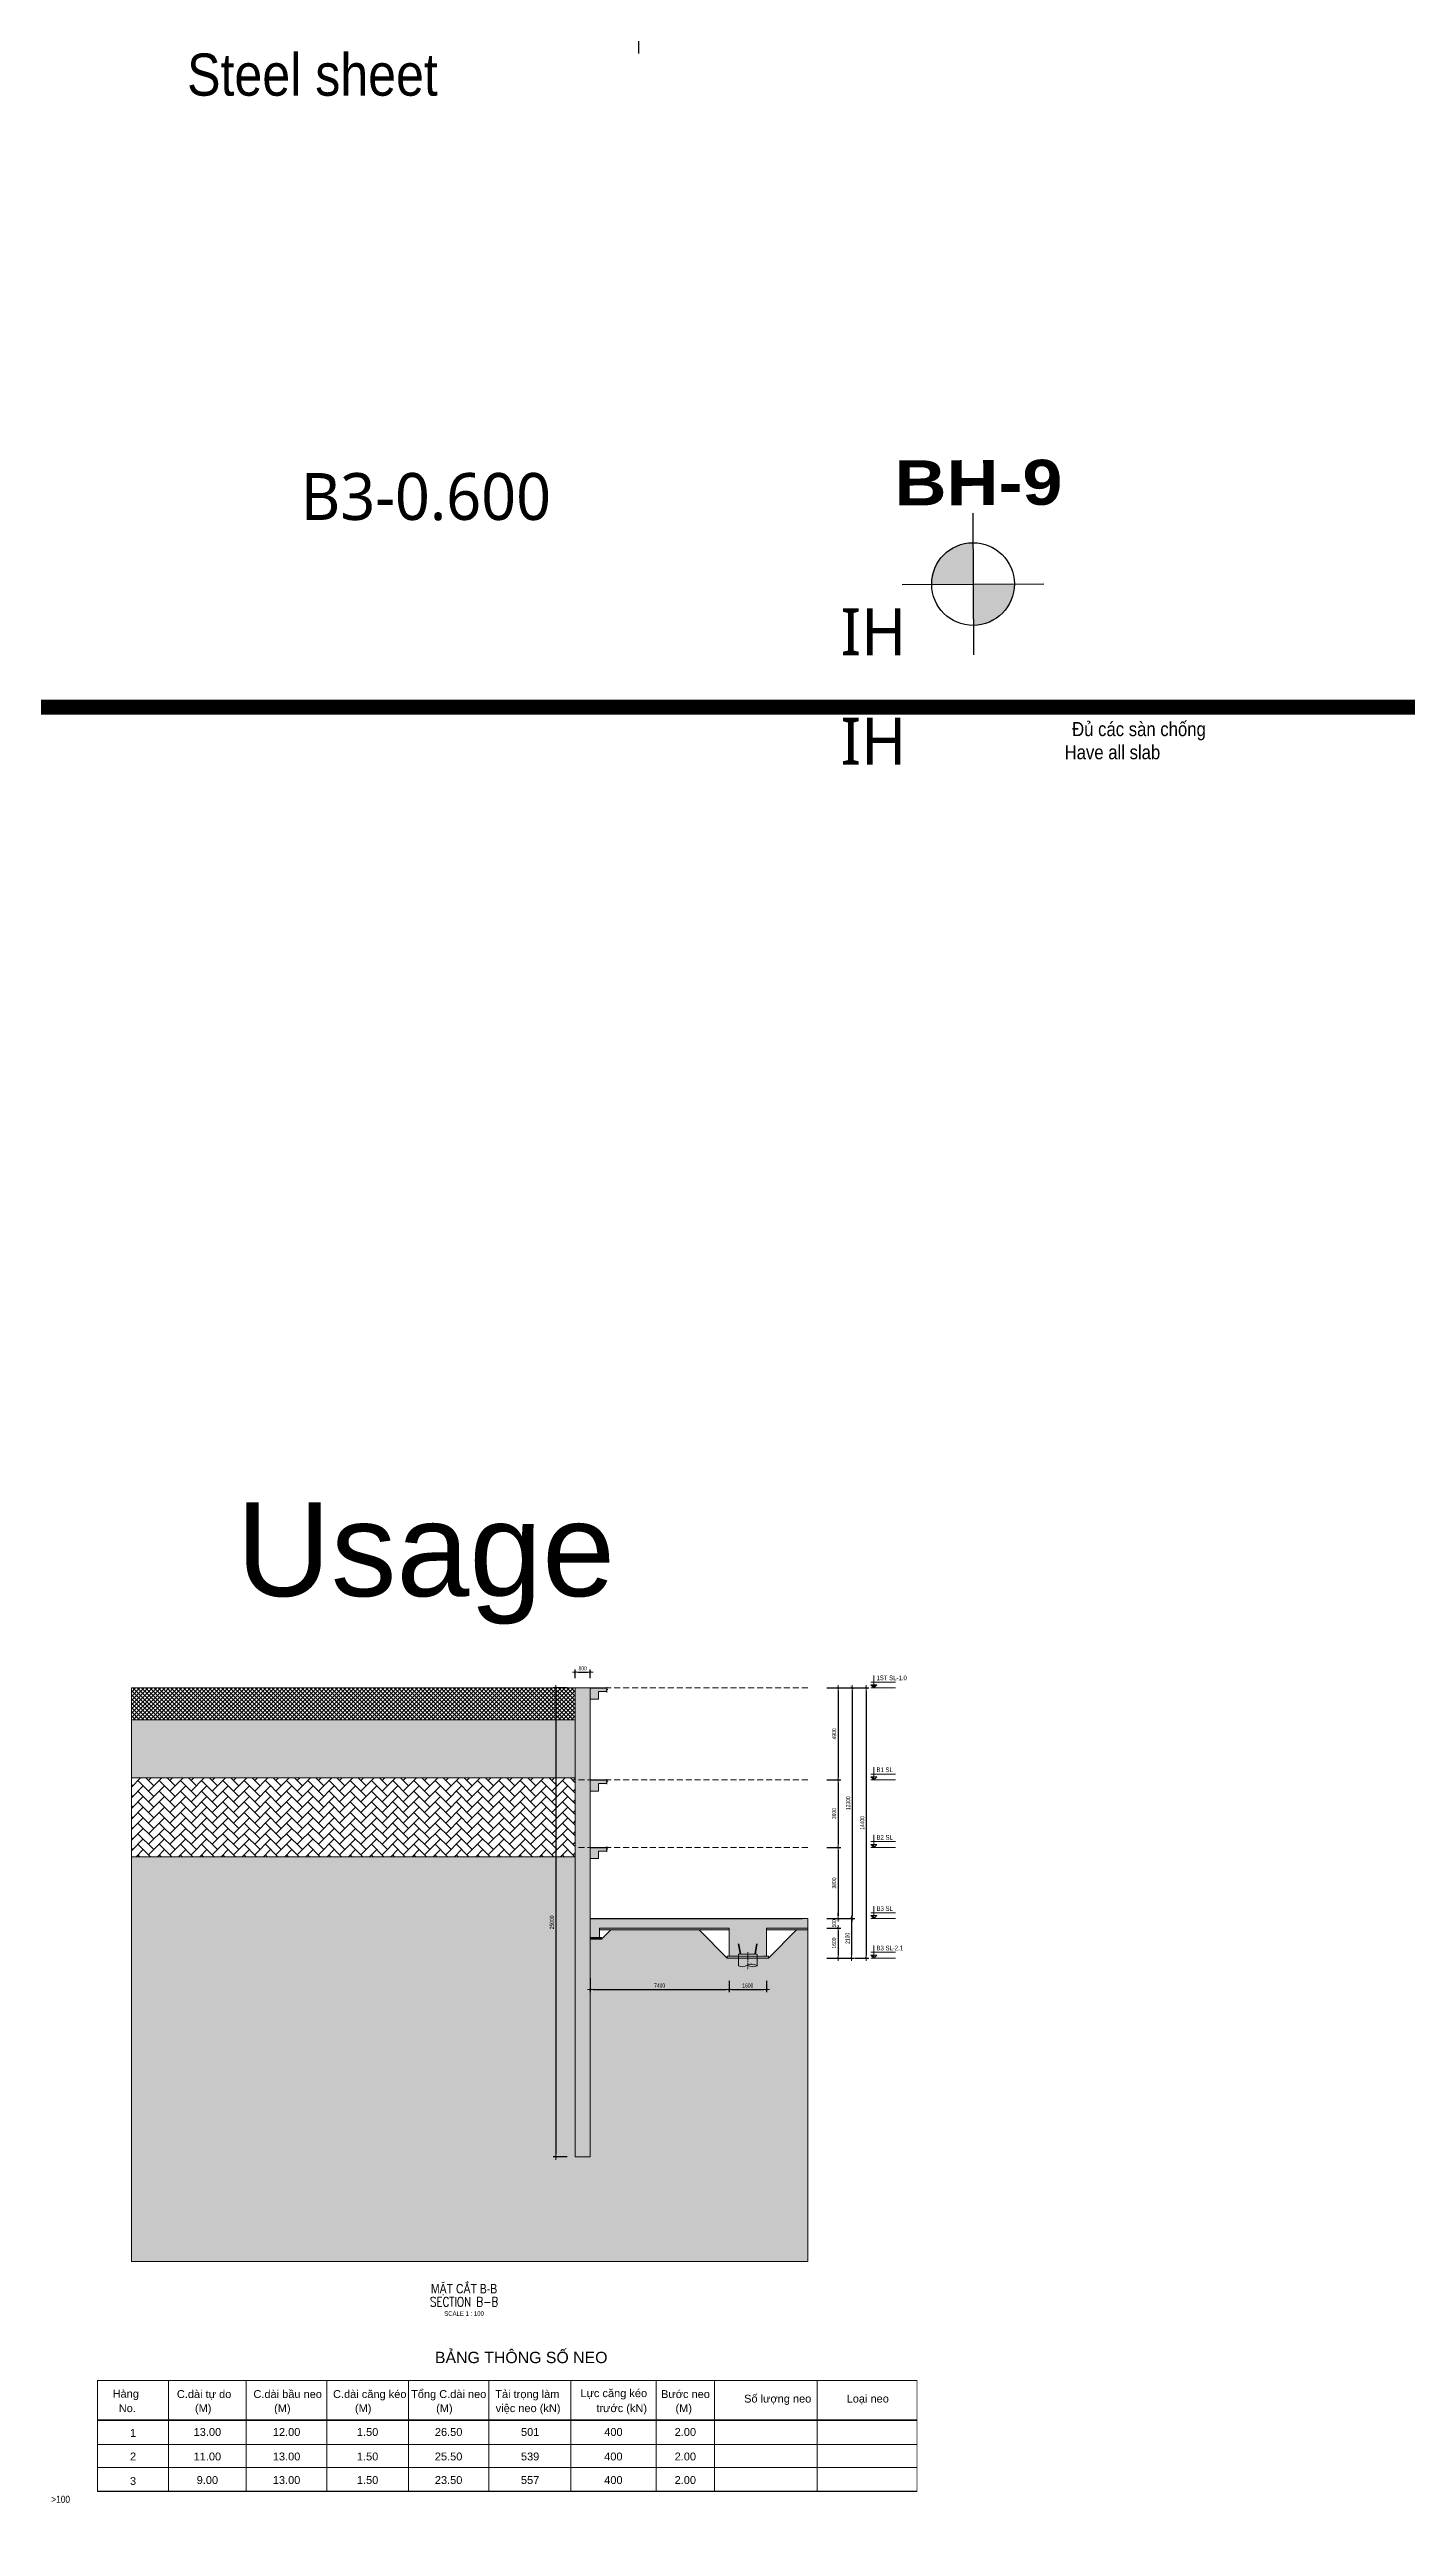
# Model space of a CAD drawing. Header units: millimetres. Extents: x -383953 to 676589, y -101685 to 196247.
# Drawn here: x 48638 to 121017, y -96130 to 34680 of the extents above; entities that cross this region are included whole.
import ezdxf
from ezdxf.enums import TextEntityAlignment as Align

# ---------------------------------------------------------------- set-up
doc = ezdxf.new("R2010")
doc.units = ezdxf.units.MM
doc.linetypes.add('CENTER2', pattern=[1.125, 0.75, -0.125, 0.125, -0.125])
doc.linetypes.add('HIDDEN', pattern=[9.525, 6.35, -3.175])
doc.layers.get('0').update_dxf_attribs({"lineweight": 20})
doc.layers.get('Defpoints').update_dxf_attribs({"color": 151, "lineweight": 9})
for name, color, linetype in [('C-TEXT', 7, 'Continuous'), ('SHEET Pile', 2, 'Continuous'), ('X-SEC-2$0$A-CON', 2, 'Continuous'), ('건축', 8, 'Continuous'), ('새 블$0$_A-DIM', 7, 'Continuous'), ('새 블$0$boring point', 2, 'Continuous')]:
    doc.layers.add(name, color=color, linetype=linetype)
for name, color, linetype, lineweight in [('KC-TRUC', 5, 'CENTER2', 18), ('NDC_S_ANNO', 7, 'Continuous', 20), ('NDC_S_CONTINUOUS', 3, 'Continuous', 20), ('NDC_S_DIM', 1, 'Continuous', 15), ('NDC_S_ENG TITLE', 3, 'Continuous', 20), ('NDC_S_HATCH MATERIAL', 8, 'Continuous', 13), ('NDC_S_LEVEL TEXT', 7, 'Continuous', 20), ('NDC_S_REBAR', 4, 'Continuous', 35), ('NDC_S_SLAB', 2, 'Continuous', 20), ('NDC_S_TEXT SYMBOL', 7, 'Continuous', 20), ('NDC_S_VN TEXT', 7, 'Continuous', 20), ('NDC_S_VN TITLE', 6, 'Continuous', 35)]:
    doc.layers.add(name, color=color, linetype=linetype, lineweight=lineweight)
doc.styles.add('ARIAL', font='arial.ttf', dxfattribs={"width": 0.8})
doc.styles.add('JY-T', font='malgun.ttf')
doc.styles.add('NDC_ANNO', font='', dxfattribs={"width": 0.8})
doc.styles.add('NDC_ARIAL', font='arial.ttf', dxfattribs={"width": 0.85})
doc.styles.add('NDC_DIM', font='', dxfattribs={"width": 0.75})
doc.styles.add('NDC_EN TXT', font='romans.shx', dxfattribs={"width": 0.8})
doc.styles.add('NDC_VIE TXT', font='arial.ttf', dxfattribs={"width": 0.8})
doc.styles.add('새 블$0$arial black', font='')
doc.styles.get('NDC_ANNO').set_extended_font_data('Dotum')
doc.styles.get('NDC_DIM').set_extended_font_data('Dotum')
doc.styles.get('새 블$0$arial black').set_extended_font_data('Arial Black')
doc.dimstyles.new('NDC_dim_100', dxfattribs={"dimscale": 100, "dimtxt": 2.2, "dimasz": 1.5, "dimexe": 1.5, "dimexo": 2.5, "dimgap": 1, "dimtad": 1, "dimdec": 0, "dimzin": 0, "dimdsep": 46, "dimtxsty": 'NDC_DIM', "dimblk": 'DIMMARK', "dimcen": 0.09, "dimdle": 1.2, "dimclrd": 1, "dimclre": 1, "dimclrt": 3, "dimadec": 0, "dimazin": 0, "dimtfac": 1, "dimtdec": 0, "dimtix": 1, "dimtofl": 0, "dimtmove": 0, "dimatfit": 3, "dimfxl": 6, "dimfxlon": 1, "dimtolj": 1, "dimtzin": 0, "dimarcsym": 0})

# ---------------------------------------------------------------- blocks, each defined once
blk = doc.blocks.new('새 블$0$A$C76023817')
at = {"layer": '새 블$0$boring point'}
h = blk.add_hatch(color=3, dxfattribs=at)
edge = h.paths.add_edge_path()
edge.add_line((0, 0), (0, 1378))
edge.add_ellipse((0, 0), major_axis=(-120, 1373), ratio=1, start_angle=-5.01657, end_angle=84.98343)
edge.add_line((-1378, 0), (0, 0))
h = blk.add_hatch(color=3, dxfattribs=at)
edge = h.paths.add_edge_path()
edge.add_line((0, 0), (0, -1378))
edge.add_ellipse((0, 0), major_axis=(-120, 1373), ratio=1, start_angle=174.98343, end_angle=264.98343)
edge.add_line((1378, 0), (0, 0))
at = {"layer": '새 블$0$boring point', "color": 3}
for p, q in [((0, 2362), (0, -2362)), ((-2362, 0), (2362, 0))]:
    blk.add_line(p, q, dxfattribs=at)
blk.add_ellipse((0, 0), major_axis=(-2, 1378), ratio=1, start_param=4.710742435276957, end_param=10.99392774245654, dxfattribs=at)
blk = doc.blocks.new('mbhk')
at = {"layer": '새 블$0$boring point', "color": 3, "xscale": 0.001599999995588582, "yscale": 0.001599999995588582, "zscale": 0.001599999995588582, "rotation": 0.2665113246747969}
for p in [(80.44, -52.07), (98.29, -84.14)]:
    blk.add_blockref('새 블$0$A$C76023817', p, dxfattribs=at)
at = {"layer": '새 블$0$_A-DIM', "color": 3, "style": '새 블$0$arial black'}
blk.add_text('BH-9', height=2.4, rotation=0.2665, dxfattribs=at).set_placement((98.58, -78.73), align=Align.MIDDLE_CENTER)
blk = doc.blocks.new('Drawing name_symbol')
at = {"layer": 'NDC_S_ENG TITLE', "style": 'NDC_EN TXT', "width": 0.8}
blk.add_attdef('SECTDET1', text='', height=5, dxfattribs=at).set_placement((0, 1), align=Align.CENTER)
at = {"layer": 'NDC_S_TEXT SYMBOL', "lineweight": 25, "style": 'NDC_ANNO', "width": 0.8}
blk.add_attdef('SSCALE', text='', height=2.5, dxfattribs=at).set_placement((0, -4), align=Align.CENTER)
at = {"layer": 'NDC_S_VN TITLE', "style": 'NDC_VIE TXT', "width": 0.8}
blk.add_attdef('SECTDET2', text='', height=5, dxfattribs=at).set_placement((0, 8), align=Align.CENTER)
blk = doc.blocks.new('DIMMARK')
at = {"layer": 'NDC_S_DIM', "color": 1}
blk.add_line((-1.5, 0), (1, 0), dxfattribs=at)
at = {"layer": 'NDC_S_DIM', "color": 2, "const_width": 0.1}
blk.add_lwpolyline([(-0.42, -0.42), (0.42, 0.42)], dxfattribs=at)
blk = doc.blocks.new('*D645')
at = {"layer": 'Defpoints', "color": 0, "ltscale": 100, "transparency": 16777216}
for p in [(89774, -57583), (89774, -61183), (90693, -61183, 0)]:
    blk.add_point(p, dxfattribs=at)
at = {"layer": 'NDC_S_CONTINUOUS', "color": 1, "lineweight": -2, "ltscale": 100, "transparency": 16777216}
for p, q in [((90093, -57583, 0), (90843, -57583, 0)), ((90693, -57733, 0), (90693, -61033, 0)), ((90093, -61183, 0), (90843, -61183, 0))]:
    blk.add_line(p, q, dxfattribs=at)
at = {"layer": 'NDC_S_CONTINUOUS', "color": 1, "lineweight": -2, "ltscale": 100, "transparency": 16777216, "xscale": 150, "yscale": 150, "zscale": 150}
for p, rotation in [((90693, -57583, 0), 90), ((90693, -61183, 0), 270)]:
    blk.add_blockref('DIMMARK', p, dxfattribs=dict(at, rotation=rotation))
at = {"layer": 'NDC_S_CONTINUOUS', "color": 3, "ltscale": 100, "transparency": 16777216, "insert": (90483, -59383, 0), "char_height": 220, "attachment_point": 5, "rotation": 90, "style": 'NDC_DIM'}
blk.add_mtext('\\A1;3600', dxfattribs=at)
blk = doc.blocks.new('*D646')
at = {"layer": 'Defpoints', "color": 0, "ltscale": 100, "transparency": 16777216}
for p in [(89774, -61183), (89774, -64983), (90693, -64983, 0)]:
    blk.add_point(p, dxfattribs=at)
at = {"layer": 'NDC_S_CONTINUOUS', "color": 1, "lineweight": -2, "ltscale": 100, "transparency": 16777216}
for p, q in [((90093, -61183, 0), (90843, -61183, 0)), ((90693, -61333, 0), (90693, -64833, 0)), ((90093, -64983, 0), (90843, -64983, 0))]:
    blk.add_line(p, q, dxfattribs=at)
at = {"layer": 'NDC_S_CONTINUOUS', "color": 1, "lineweight": -2, "ltscale": 100, "transparency": 16777216, "xscale": 150, "yscale": 150, "zscale": 150}
for p, rotation in [((90693, -61183, 0), 90), ((90693, -64983, 0), 270)]:
    blk.add_blockref('DIMMARK', p, dxfattribs=dict(at, rotation=rotation))
at = {"layer": 'NDC_S_CONTINUOUS', "color": 3, "ltscale": 100, "transparency": 16777216, "insert": (90483, -63083, 0), "char_height": 220, "attachment_point": 5, "rotation": 90, "style": 'NDC_DIM'}
blk.add_mtext('\\A1;3800', dxfattribs=at)
blk = doc.blocks.new('*D647')
at = {"layer": 'Defpoints', "color": 0, "ltscale": 100, "transparency": 16777216}
for p in [(89774, -64983), (89774, -65483), (90693, -65483)]:
    blk.add_point(p, dxfattribs=at)
at = {"layer": 'NDC_S_CONTINUOUS', "color": 1, "lineweight": -2, "ltscale": 100, "transparency": 16777216}
for p, q in [((90093, -64983), (90843, -64983)), ((90693, -64833), (90693, -64683)), ((90093, -65483), (90843, -65483)), ((90693, -65633), (90693, -65783))]:
    blk.add_line(p, q, dxfattribs=at)
at = {"layer": 'NDC_S_CONTINUOUS', "color": 1, "lineweight": -2, "ltscale": 100, "transparency": 16777216, "xscale": 150, "yscale": 150, "zscale": 150}
for p, rotation in [((90693, -64983), 270), ((90693, -65483), 90)]:
    blk.add_blockref('DIMMARK', p, dxfattribs=dict(at, rotation=rotation))
at = {"layer": 'NDC_S_CONTINUOUS', "color": 3, "ltscale": 100, "transparency": 16777216, "insert": (90483, -65233), "char_height": 220, "attachment_point": 5, "rotation": 90, "style": 'NDC_DIM'}
blk.add_mtext('\\A1;500', dxfattribs=at)
blk = doc.blocks.new('kata_block_CT')
at = {"layer": 'NDC_S_ANNO'}
blk.add_hatch(color=3, dxfattribs=at).paths.add_polyline_path([(0, 1.6), (-1.6, 1.6), (0, 0)])
at = {"layer": 'NDC_S_ANNO', "ltscale": 50}
h = blk.add_hatch(dxfattribs=at)
h.set_pattern_fill('ANSI31', color=256, scale=1.406, style=0)
h.paths.add_polyline_path([(0, 1.6), (0, 0), (1.6, 1.6)])
for p, q in [((-1.6, 3.1), (11.5, 3.1)), ((11.6, 0), (-1.6, 0))]:
    blk.add_line(p, q, dxfattribs=at)
at = {"layer": 'NDC_S_ANNO', "color": 8, "ltscale": 50}
blk.add_lwpolyline([(0, 0), (-1.6, 1.6), (0, 1.6)], dxfattribs=at)
at = {"layer": 'NDC_S_ANNO', "ltscale": 50}
for points in [[(0, 0), (-1.6, 1.6), (0, 1.6)], [(0, 6.7), (0, 0)], [(0, 0), (1.6, 1.6), (0, 1.6)]]:
    blk.add_lwpolyline(points, dxfattribs=at)
at = {"layer": 'NDC_S_TEXT SYMBOL', "color": 3, "style": 'NDC_ANNO', "width": 0.8}
blk.add_attdef('CT', (1.4, 4.1), '', height=2.5, dxfattribs=at)
blk = doc.blocks.new('*D648')
at = {"layer": 'Defpoints', "color": 0, "ltscale": 100, "transparency": 16777216}
for p in [(89774, -52683), (89774, -57583), (90693, -57583)]:
    blk.add_point(p, dxfattribs=at)
at = {"layer": 'NDC_S_CONTINUOUS', "color": 1, "lineweight": -2, "ltscale": 100, "transparency": 16777216}
for p, q in [((90093, -52683), (90843, -52683)), ((90693, -52833), (90693, -57433)), ((90093, -57583), (90843, -57583))]:
    blk.add_line(p, q, dxfattribs=at)
at = {"layer": 'NDC_S_CONTINUOUS', "color": 1, "lineweight": -2, "ltscale": 100, "transparency": 16777216, "xscale": 150, "yscale": 150, "zscale": 150}
for p, rotation in [((90693, -52683), 90), ((90693, -57583), 270)]:
    blk.add_blockref('DIMMARK', p, dxfattribs=dict(at, rotation=rotation))
at = {"layer": 'NDC_S_CONTINUOUS', "color": 3, "ltscale": 100, "transparency": 16777216, "insert": (90483, -55133), "char_height": 220, "attachment_point": 5, "rotation": 90, "style": 'NDC_DIM'}
blk.add_mtext('\\A1;4900', dxfattribs=at)
blk = doc.blocks.new('*D615')
at = {"layer": 'Defpoints', "color": 0, "ltscale": 100, "transparency": 16777216}
for p in [(89774, -52683), (89774, -64983), (91443, -64983)]:
    blk.add_point(p, dxfattribs=at)
at = {"layer": 'NDC_S_CONTINUOUS', "color": 1, "lineweight": -2, "ltscale": 100, "transparency": 16777216}
for p, q in [((90843, -52683), (91593, -52683)), ((91443, -52833), (91443, -64833)), ((90843, -64983), (91593, -64983))]:
    blk.add_line(p, q, dxfattribs=at)
at = {"layer": 'NDC_S_CONTINUOUS', "color": 1, "lineweight": -2, "ltscale": 100, "transparency": 16777216, "xscale": 150, "yscale": 150, "zscale": 150}
for p, rotation in [((91443, -52683), 90), ((91443, -64983), 270)]:
    blk.add_blockref('DIMMARK', p, dxfattribs=dict(at, rotation=rotation))
at = {"layer": 'NDC_S_CONTINUOUS', "color": 3, "ltscale": 100, "transparency": 16777216, "insert": (91233, -58833), "char_height": 220, "attachment_point": 5, "rotation": 90, "style": 'NDC_DIM'}
blk.add_mtext('\\A1;12300', dxfattribs=at)
blk = doc.blocks.new('*D616')
at = {"layer": 'Defpoints', "color": 0, "ltscale": 100, "transparency": 16777216}
for p in [(89774, -65483), (89774, -67083), (90693, -67083)]:
    blk.add_point(p, dxfattribs=at)
at = {"layer": 'NDC_S_CONTINUOUS', "color": 1, "lineweight": -2, "ltscale": 100, "transparency": 16777216}
for p, q in [((90093, -65483), (90843, -65483)), ((90693, -65633), (90693, -66933)), ((90093, -67083), (90843, -67083))]:
    blk.add_line(p, q, dxfattribs=at)
at = {"layer": 'NDC_S_CONTINUOUS', "color": 1, "lineweight": -2, "ltscale": 100, "transparency": 16777216, "xscale": 150, "yscale": 150, "zscale": 150}
for p, rotation in [((90693, -65483), 90), ((90693, -67083), 270)]:
    blk.add_blockref('DIMMARK', p, dxfattribs=dict(at, rotation=rotation))
at = {"layer": 'NDC_S_CONTINUOUS', "color": 3, "ltscale": 100, "transparency": 16777216, "insert": (90483, -66283), "char_height": 220, "attachment_point": 5, "rotation": 90, "style": 'NDC_DIM'}
blk.add_mtext('\\A1;1600', dxfattribs=at)
blk = doc.blocks.new('*D617')
at = {"layer": 'Defpoints', "color": 0, "ltscale": 100, "transparency": 16777216}
for p in [(89774, -64983), (89774, -67083), (91409, -67083)]:
    blk.add_point(p, dxfattribs=at)
at = {"layer": 'NDC_S_CONTINUOUS', "color": 1, "lineweight": -2, "ltscale": 100, "transparency": 16777216}
for p, q in [((90809, -64983), (91559, -64983)), ((91409, -65133), (91409, -66933)), ((90809, -67083), (91559, -67083))]:
    blk.add_line(p, q, dxfattribs=at)
at = {"layer": 'NDC_S_CONTINUOUS', "color": 1, "lineweight": -2, "ltscale": 100, "transparency": 16777216, "xscale": 150, "yscale": 150, "zscale": 150}
for p, rotation in [((91409, -64983), 90), ((91409, -67083), 270)]:
    blk.add_blockref('DIMMARK', p, dxfattribs=dict(at, rotation=rotation))
at = {"layer": 'NDC_S_CONTINUOUS', "color": 3, "ltscale": 100, "transparency": 16777216, "insert": (91199, -66033), "char_height": 220, "attachment_point": 5, "rotation": 90, "style": 'NDC_DIM'}
blk.add_mtext('\\A1;2100', dxfattribs=at)
blk = doc.blocks.new('*D618')
at = {"layer": 'Defpoints', "color": 0, "ltscale": 100, "transparency": 16777216}
for p in [(76682, -52683), (75650, -77683), (76682, -77683)]:
    blk.add_point(p, dxfattribs=at)
at = {"layer": 'NDC_S_CONTINUOUS', "color": 1, "lineweight": -2, "ltscale": 100, "transparency": 16777216}
for p, q in [((76250, -52683), (75500, -52683)), ((75650, -52833), (75650, -77533)), ((76250, -77683), (75500, -77683))]:
    blk.add_line(p, q, dxfattribs=at)
at = {"layer": 'NDC_S_CONTINUOUS', "color": 1, "lineweight": -2, "ltscale": 100, "transparency": 16777216, "xscale": 150, "yscale": 150, "zscale": 150}
for p, rotation in [((75650, -52683), 90), ((75650, -77683), 270)]:
    blk.add_blockref('DIMMARK', p, dxfattribs=dict(at, rotation=rotation))
at = {"layer": 'NDC_S_CONTINUOUS', "color": 3, "ltscale": 100, "transparency": 16777216, "insert": (75440, -65183), "char_height": 220, "attachment_point": 5, "rotation": 90, "style": 'NDC_DIM'}
blk.add_mtext('\\A1;25000', dxfattribs=at)
blk = doc.blocks.new('*D619')
at = {"layer": 'Defpoints', "color": 0, "ltscale": 100, "transparency": 16777216}
for p in [(77482, -51849), (76682, -52415), (77482, -52415)]:
    blk.add_point(p, dxfattribs=at)
at = {"layer": 'NDC_S_CONTINUOUS', "color": 1, "lineweight": -2, "ltscale": 100, "transparency": 16777216}
for p, q in [((76682, -52165), (76682, -51699)), ((76832, -51849), (77332, -51849)), ((77482, -52165), (77482, -51699))]:
    blk.add_line(p, q, dxfattribs=at)
at = {"layer": 'NDC_S_CONTINUOUS', "color": 1, "lineweight": -2, "ltscale": 100, "transparency": 16777216, "xscale": 150, "yscale": 150, "zscale": 150, "rotation": 180}
blk.add_blockref('DIMMARK', (76682, -51849), dxfattribs=at)
at = {"layer": 'NDC_S_CONTINUOUS', "color": 1, "lineweight": -2, "ltscale": 100, "transparency": 16777216, "xscale": 150, "yscale": 150, "zscale": 150}
blk.add_blockref('DIMMARK', (77482, -51849), dxfattribs=at)
at = {"layer": 'NDC_S_CONTINUOUS', "color": 3, "ltscale": 100, "transparency": 16777216, "insert": (77082, -51639), "char_height": 220, "attachment_point": 5, "style": 'NDC_DIM'}
blk.add_mtext('\\A1;800', dxfattribs=at)
blk = doc.blocks.new('*D620')
at = {"layer": 'Defpoints', "color": 0, "ltscale": 100, "transparency": 16777216}
for p in [(77482, -67544), (84882, -68044), (84882, -68761)]:
    blk.add_point(p, dxfattribs=at)
at = {"layer": 'NDC_S_CONTINUOUS', "color": 1, "lineweight": -2, "ltscale": 100, "transparency": 16777216}
for p, q in [((77482, -68161), (77482, -68911)), ((77632, -68761), (84732, -68761)), ((84882, -68294), (84882, -68911))]:
    blk.add_line(p, q, dxfattribs=at)
at = {"layer": 'NDC_S_CONTINUOUS', "color": 1, "lineweight": -2, "ltscale": 100, "transparency": 16777216, "xscale": 150, "yscale": 150, "zscale": 150, "rotation": 180}
blk.add_blockref('DIMMARK', (77482, -68761), dxfattribs=at)
at = {"layer": 'NDC_S_CONTINUOUS', "color": 1, "lineweight": -2, "ltscale": 100, "transparency": 16777216, "xscale": 150, "yscale": 150, "zscale": 150}
blk.add_blockref('DIMMARK', (84882, -68761), dxfattribs=at)
at = {"layer": 'NDC_S_CONTINUOUS', "color": 3, "ltscale": 100, "transparency": 16777216, "insert": (81182, -68551), "char_height": 220, "attachment_point": 5, "style": 'NDC_DIM'}
blk.add_mtext('\\A1;7400', dxfattribs=at)
blk = doc.blocks.new('*D621')
at = {"layer": 'Defpoints', "color": 0, "ltscale": 100, "transparency": 16777216}
for p in [(84882, -68044), (86882, -68044), (86882, -68761)]:
    blk.add_point(p, dxfattribs=at)
at = {"layer": 'NDC_S_CONTINUOUS', "color": 1, "lineweight": -2, "ltscale": 100, "transparency": 16777216}
for p, q in [((84882, -68294), (84882, -68911)), ((85032, -68761), (86732, -68761)), ((86882, -68294), (86882, -68911))]:
    blk.add_line(p, q, dxfattribs=at)
at = {"layer": 'NDC_S_CONTINUOUS', "color": 1, "lineweight": -2, "ltscale": 100, "transparency": 16777216, "xscale": 150, "yscale": 150, "zscale": 150, "rotation": 180}
blk.add_blockref('DIMMARK', (84882, -68761), dxfattribs=at)
at = {"layer": 'NDC_S_CONTINUOUS', "color": 1, "lineweight": -2, "ltscale": 100, "transparency": 16777216, "xscale": 150, "yscale": 150, "zscale": 150}
blk.add_blockref('DIMMARK', (86882, -68761), dxfattribs=at)
at = {"layer": 'NDC_S_CONTINUOUS', "color": 3, "ltscale": 100, "transparency": 16777216, "insert": (85882, -68551), "char_height": 220, "attachment_point": 5, "style": 'NDC_DIM'}
blk.add_mtext('\\A1;1600', dxfattribs=at)
blk = doc.blocks.new('*D622')
at = {"layer": 'Defpoints', "color": 0, "ltscale": 100, "transparency": 16777216}
for p in [(89774, -52683), (89774, -67083), (92193, -67083)]:
    blk.add_point(p, dxfattribs=at)
at = {"layer": 'NDC_S_CONTINUOUS', "color": 1, "lineweight": -2, "ltscale": 100, "transparency": 16777216}
for p, q in [((91593, -52683), (92343, -52683)), ((92193, -52833), (92193, -66933)), ((91593, -67083), (92343, -67083))]:
    blk.add_line(p, q, dxfattribs=at)
at = {"layer": 'NDC_S_CONTINUOUS', "color": 1, "lineweight": -2, "ltscale": 100, "transparency": 16777216, "xscale": 150, "yscale": 150, "zscale": 150}
for p, rotation in [((92193, -52683), 90), ((92193, -67083), 270)]:
    blk.add_blockref('DIMMARK', p, dxfattribs=dict(at, rotation=rotation))
at = {"layer": 'NDC_S_CONTINUOUS', "color": 3, "ltscale": 100, "transparency": 16777216, "insert": (91983, -59883), "char_height": 220, "attachment_point": 5, "rotation": 90, "style": 'NDC_DIM'}
blk.add_mtext('\\A1;14400', dxfattribs=at)
blk = doc.blocks.new('*U353')
at = {"layer": 'KC-TRUC', "ltscale": 0.05}
blk.add_line((0, 264), (0, -1027), dxfattribs=at)
at = {"layer": 'NDC_S_HATCH MATERIAL'}
blk.add_lwpolyline([(700, -766), (700, 99), (-700, 99), (-700, -766)], dxfattribs=at)
for centre, major_axis, start_param, end_param in [((-405, -131), (-495, 495), 1.9213413, 2.912184), ((303, -1269), (-454, 454), -1.4524331, -0.2275837), ((376, 67), (632, 632), 3.4469285, 4.2978327)]:
    blk.add_ellipse(centre, major_axis=major_axis, ratio=1, start_param=start_param, end_param=end_param, dxfattribs=at)
at = {"layer": 'NDC_S_REBAR', "linetype": 'HIDDEN', "ltscale": 200}
for p, q in [((-682, 889), (-550, 100)), ((550, 100), (682, 889))]:
    blk.add_line(p, q, dxfattribs=at)

msp = doc.modelspace()

# ---------------------------------------------------------------- hatches: boundary and pattern name
at = {"layer": 'NDC_S_HATCH MATERIAL'}
h = msp.add_hatch(dxfattribs=at)
h.set_pattern_fill('ANSI37', color=256, scale=50)
h.set_pattern_definition([(45, (46333.22, 205990.18), (-112.2532, 112.2532), []), (135, (46333.22, 205990.18), (-112.2532, -112.2532), [])])
h.paths.add_polyline_path([(53025.7, -52682.9), (53025.7, -54383), (76682.5, -54383), (76682.5, -52682.9)])
h = msp.add_hatch(dxfattribs=at)
h.set_pattern_fill('BT-01', color=256, scale=50, pattern_type=2)
h.set_pattern_definition([(50, (108248.22, -984249.25), (358.63009, -31.37607), [37.5, -412.5]), (355, (108248.2, -984249.25), (-69.37567, 376.09607), [30, -330]), (100.4514, (108278.1, -984251.87), (289.25469, 344.71977), [31.8701, -350.57106]), (46.1842, (108248.2, -984149.25), (533.62052, -82.7595), [56.25, -618.75]), (96.6356, (108292.7, -984156.15), (467.33135, 487.05894), [47.80514, -525.8565]), (351.1842, (108248.2, -984149.25), (467.33097, 487.0593), [45, -495]), (21, (108298.22, -984174.25), (298.45353, -201.309445), [37.5, -412.5]), (326, (108298.2, -984174.25), (121.65767, 362.57502), [30, -330]), (71.4514, (108323.1, -984191.03), (420.11131, 161.26525), [31.8701, -350.57106]), (37.5, (108248.22, -984249.25), (6.079928, 166.446927), [0, -326, 0, -335, 0, -331.25]), (7.5, (108248.22, -984249.25), (131.53477, 197.205856), [0, -191, 0, -318.5, 0, -126.25]), (327.5, (108136.72, -984249.25), (266.911218, -11.277436), [0, -125, 0, -390, 0, -517.5]), (317.5, (108086.72, -984249.25), (291.593085, 50.05249), [0, -162.5, 0, -259, 0, -367.5]), (45, (108248.22, -984249.25), (-150.26019, 150.26019), []), (45, (108248.22, -984188), (-150.26019, 150.26019), [])])
h.paths.add_polyline_path([(76682.5, -77682.9), (77482.5, -77682.9), (77482.5, -52682.9), (76682.5, -52682.9)])
h = msp.add_hatch(dxfattribs=at)
h.set_pattern_fill('BT-01', color=256, scale=50, pattern_type=2)
h.set_pattern_definition([(50, (57143.86, 205990.18), (358.6301, -31.37607), [37.5, -412.5]), (355, (57143.86, 205990.18), (-69.37567, 376.09607), [30, -330]), (100.4514, (57173.74, 205987.56), (289.2547, 344.71977), [31.8701, -350.57106]), (46.1842, (57143.86, 206090.2), (533.6205, -82.7595), [56.25, -618.75]), (96.6356, (57188.3, 206083.3), (467.3314, 487.0589), [47.8051, -525.8565]), (351.1842, (57143.86, 206090.2), (467.331, 487.0593), [45, -495]), (21, (57193.86, 206065.18), (298.45353, -201.30945), [37.5, -412.5]), (326, (57193.86, 206065.18), (121.65767, 362.575), [30, -330]), (71.4514, (57218.73, 206048.4), (420.1113, 161.26525), [31.8701, -350.57106]), (37.5, (57143.86, 205990.18), (6.07993, 166.446927), [0, -326, 0, -335, 0, -331.25]), (7.5, (57143.86, 205990.18), (131.53477, 197.20586), [0, -191, 0, -318.5, 0, -126.25]), (327.5, (57032.36, 205990.18), (266.91122, -11.277436), [0, -125, 0, -390, 0, -517.5]), (317.5, (56982.36, 205990.18), (291.59308, 50.0525), [0, -162.5, 0, -259, 0, -367.5]), (45, (57143.86, 205990.18), (-150.26019, 150.26019), []), (45, (57143.86, 206051.43), (-150.26019, 150.26019), [])])
h.paths.add_polyline_path([(77932.5, -57782.9), (78376.7, -57782.9), (78376.7, -57702.9), (78336.7, -57702.9), (78416.7, -57662.9), (78376.7, -57662.9), (78376.7, -57582.9), (77482.5, -57582.9), (77482.5, -58182.9), (77932.5, -58182.9)])
h.paths.add_polyline_path([(77932.5, -52882.9), (78376.7, -52882.9), (78376.7, -52802.9), (78336.7, -52802.9), (78416.7, -52762.9), (78376.7, -52762.9), (78376.7, -52682.9), (77482.5, -52682.9), (77482.5, -53282.9), (77932.5, -53282.9)])
h.paths.add_polyline_path([(77932.5, -61382.9), (78376.7, -61382.9), (78376.7, -61302.9), (78336.7, -61302.9), (78416.7, -61262.9), (78376.7, -61262.9), (78376.7, -61182.9), (77482.5, -61182.9), (77482.5, -61782.9), (77932.5, -61782.9)])
h = msp.add_hatch(dxfattribs=at)
h.set_pattern_fill('EARTH', color=256, scale=50, angle=90)
h.set_pattern_definition([(90, (46333.22, 205990.18), (-317.5, 317.5), [317.5, -317.5]), (90, (46214.16, 205990.18), (-317.5, 317.5), [317.5, -317.5]), (90, (46095.1, 205990.18), (-317.5, 317.5), [317.5, -317.5]), (180, (46055.4, 206029.87), (-317.5, -317.5), [317.5, -317.5]), (180, (46055.4, 206148.93), (-317.5, -317.5), [317.5, -317.5]), (180, (46055.4, 206268), (-317.5, -317.5), [317.5, -317.5])])
h.paths.add_polyline_path([(53025.7, -54383), (53025.7, -57483), (76682.5, -57483), (76682.5, -54383)])
h = msp.add_hatch(dxfattribs=at)
h.set_pattern_fill('AR-HBONE', color=256, scale=100)
h.set_pattern_definition([(45, (108248.2, -985349.25), (0, 565.68542), [1200, -400]), (135, (108531.06, -985066.4), (4e-14, 565.68542), [1200, -400])])
h.paths.add_polyline_path([(76682.5, -57483), (53025.7, -57483), (53025.7, -61683), (76682.5, -61683)])
h = msp.add_hatch(dxfattribs=at)
h.set_pattern_fill('AR-SAND', color=256, scale=15)
h.set_pattern_definition([(37.5, (46333.2, 205990.2), (-24.0005, 734.1199), [0, -579.12, 0, -647.7, 0, -619.125]), (7.5, (46333.2, 205990.2), (674.285, 1075.2377), [0, -312.42, 0, -521.97, 0, -200.025]), (327.5, (45864.6, 205990.2), (1186.4886, 2.1558), [0, -190.5, 0, -685.8, 0, -895.35]), (317.5, (45864.6, 205990.2), (1145.3347, 334.394), [0, -95.25, 0, -449.58, 0, -514.35])])
h.paths.add_polyline_path([(89082.5, -83253.8), (89082.5, -65582.9), (88482.5, -65582.9), (86982.5, -67082.9), (84782.5, -67082.9), (83282.5, -65582.9), (78582.5, -65582.9), (78082.5, -66082.9), (77482.5, -66082.9), (77482.5, -77682.9), (76682.5, -77682.9), (76682.5, -61683), (53025.7, -61683), (53025.7, -83253.8)])
h = msp.add_hatch(dxfattribs=at)
h.set_pattern_fill('BT-01', color=256, scale=50, pattern_type=2)
h.set_pattern_definition([(50, (124129.86, 205990.18), (358.6301, -31.37607), [37.5, -412.5]), (355, (124129.86, 205990.18), (-69.37567, 376.09607), [30, -330]), (100.4514, (124159.74, 205987.56), (289.2547, 344.71977), [31.8701, -350.57106]), (46.1842, (124129.86, 206090.2), (533.6205, -82.7595), [56.25, -618.75]), (96.6356, (124174.3, 206083.3), (467.3314, 487.0589), [47.8051, -525.8565]), (351.1842, (124129.86, 206090.2), (467.331, 487.0593), [45, -495]), (21, (124179.86, 206065.18), (298.45353, -201.30945), [37.5, -412.5]), (326, (124179.86, 206065.18), (121.65767, 362.575), [30, -330]), (71.4514, (124204.73, 206048.4), (420.1113, 161.26525), [31.8701, -350.57106]), (37.5, (124129.86, 205990.18), (6.07993, 166.446927), [0, -326, 0, -335, 0, -331.25]), (7.5, (124129.86, 205990.18), (131.53477, 197.20586), [0, -191, 0, -318.5, 0, -126.25]), (327.5, (124018.36, 205990.18), (266.91122, -11.277436), [0, -125, 0, -390, 0, -517.5]), (317.5, (123968.36, 205990.18), (291.59308, 50.0525), [0, -162.5, 0, -259, 0, -367.5]), (45, (124129.86, 205990.18), (-150.26019, 150.26019), []), (45, (124129.86, 206051.43), (-150.26019, 150.26019), [])])
h.paths.add_polyline_path([(77482.5, -64982.9), (77482.5, -65982.9), (77982.5, -65982.9), (77982.5, -65482.9), (84882.5, -65482.9), (84882.5, -66982.9), (85382.5, -66982.9), (85382.5, -66882.9), (86382.4, -66882.9), (86882.5, -66966.2), (86882.5, -65482.9), (89082.5, -65482.9), (89082.5, -64982.9), (86506.8, -64982.9)])
h.paths.add_polyline_path([(80533, -65000), (80533, -64465.8), (80203, -64465.8), (80203, -65000)], flags=9)
h = msp.add_hatch(dxfattribs=at)
h.set_pattern_fill('AR-SAND', color=256, scale=0.5)
h.set_pattern_definition([(37.5, (-457186.904, 205790.179), (-0.80001565, 24.47066187), [0, -19.304, 0, -21.59, 0, -20.6375]), (7.5, (-457186.904, 205790.18), (22.4761642, 35.841255), [0, -10.414, 0, -17.399, 0, -6.6675]), (327.5, (-457202.525, 205790.179), (39.5496185, 0.0718592), [0, -6.35, 0, -22.86, 0, -29.845]), (317.5, (-457202.525, 205790.18), (38.1778226, 11.1464662), [0, -3.175, 0, -14.986, 0, -17.145])])
h.paths.add_polyline_path([(78082.5, -65982.9), (77982.5, -65982.9), (77482.5, -65982.9), (77482.5, -66082.9), (78082.5, -66082.9)])
h = msp.add_hatch(dxfattribs=at)
h.set_pattern_fill('AR-SAND', color=256, scale=0.5)
h.set_pattern_definition([(37.5, (46333.218, 205990.179), (-0.8000156, 24.4706619), [0, -19.304, 0, -21.59, 0, -20.6375]), (7.5, (46333.218, 205990.18), (22.476164, 35.841255), [0, -10.414, 0, -17.399, 0, -6.6675]), (327.5, (46317.597, 205990.179), (39.5496185, 0.0718592), [0, -6.35, 0, -22.86, 0, -29.845]), (317.5, (46317.597, 205990.18), (38.1778226, 11.146466), [0, -3.175, 0, -14.986, 0, -17.145])])
h.paths.add_polyline_path([(84882.5, -65482.9), (77982.5, -65482.9), (77982.5, -65582.9), (83782.5, -65582.9), (84882.5, -65582.9)])
h.paths.add_polyline_path([(89082.5, -65482.9), (86882.5, -65482.9), (86882.5, -65582.9), (88206.8, -65582.9), (89082.5, -65582.9)])
h.paths.add_polyline_path([(86982.5, -66982.9), (84882.5, -66982.9), (84782.5, -66982.9), (84782.5, -67082.9), (86982.5, -67082.9)])

# ---------------------------------------------------------------- linework, layer by layer
at = {"color": 3}
for p, q in [((55003.8, -89608.3), (55003.8, -91707.8)), ((59150.5, -89608.3), (59150.5, -91707.8)), ((63446.1, -89608.3), (63446.1, -91707.8)), ((67788, -89608.3), (67788, -91707.8)), ((72083.6, -89608.3), (72083.6, -91707.8)), ((76447.1, -89608.3), (76447.1, -91707.8)), ((80992.5, -89608.3), (80992.5, -91707.8)), ((84115.8, -89608.3), (84115.8, -91707.8)), ((89579.9, -89608.3), (89576.1, -95532.9)), ((51224.6, -91707.8), (94900.8, -91707.8)), ((51224.6, -91732.9), (94899.2, -91732.9)), ((55003.8, -92988.6), (55003.8, -91707.8)), ((55003.8, -95522.4), (55003.8, -91707.8)), ((59150.5, -92988.6), (59150.5, -91707.8)), ((59150.5, -95522.4), (59150.5, -91707.8)), ((63446.1, -92988.6), (63446.1, -91707.8)), ((63446.1, -95522.4), (63446.1, -91707.8)), ((67788, -92988.6), (67788, -91707.8)), ((67788, -95522.4), (67788, -91707.8)), ((72083.6, -92988.6), (72083.6, -91707.8)), ((72083.6, -95522.4), (72083.6, -91707.8)), ((76447.1, -92988.6), (76447.1, -91707.8)), ((76447.1, -95522.4), (76447.1, -91707.8)), ((80992.5, -92988.6), (80992.5, -91707.8)), ((80992.6, -95522.4), (80992.5, -91707.8)), ((84115.8, -92988.6), (84115.8, -91707.8)), ((84115.8, -95522.4), (84115.8, -91707.8)), ((51224.6, -93013.7), (94899.2, -93013.7)), ((51223, -94241.6), (94897.6, -94241.6)), ((51224.6, -95522.4), (94899.2, -95522.4))]:
    msp.add_line(p, q, dxfattribs=at)
at = {"color": 4, "const_width": 50.4}
msp.add_lwpolyline([(51224.6, -89608.3), (94903.4, -89608.3), (94901.9, -95508.4), (51224.2, -95508.4)], close=True, dxfattribs=at)
at = {"layer": 'NDC_S_CONTINUOUS'}
for p, q in [((76682.5, -52682.9), (53025.7, -52682.9)), ((53025.7, -52682.9), (53025.7, -83253.8)), ((53025.7, -54383), (76682.5, -54383)), ((53025.7, -57483), (76682.5, -57483)), ((53025.7, -61683), (76682.5, -61683)), ((89082.5, -64982.9), (89082.5, -83253.8)), ((53025.7, -83253.8), (89082.5, -83253.8))]:
    msp.add_line(p, q, dxfattribs=at)
at = {"layer": 'NDC_S_CONTINUOUS', "color": 1}
for points in [[(78376.7, -52922.9), (78376.7, -52802.9), (78336.7, -52802.9), (78416.7, -52762.9), (78376.7, -52762.9), (78376.7, -52642.9)], [(78376.7, -61422.9), (78376.7, -61302.9), (78336.7, -61302.9), (78416.7, -61262.9), (78376.7, -61262.9), (78376.7, -61142.9)]]:
    msp.add_lwpolyline(points, dxfattribs=at)
at = {"layer": 'NDC_S_CONTINUOUS', "color": 1, "elevation": 0}
msp.add_lwpolyline([(78376.7, -57822.9), (78376.7, -57702.9), (78336.7, -57702.9), (78416.7, -57662.9), (78376.7, -57662.9), (78376.7, -57542.9)], dxfattribs=at)
at = {"layer": 'NDC_S_DIM', "color": 0, "ltscale": 100, "const_width": 800}
msp.add_lwpolyline([(153600, -400), (-400, -400), (-400, 44400)], dxfattribs=at)
at = {"layer": 'NDC_S_HATCH MATERIAL', "linetype": 'HIDDEN', "ltscale": 50}
for p, q in [((89082.5, -52682.9), (76682.5, -52682.9)), ((89082.5, -57582.9, 0), (76682.5, -57582.9, 0)), ((89082.5, -61182.9), (76682.5, -61182.9))]:
    msp.add_line(p, q, dxfattribs=at)
at = {"layer": 'NDC_S_SLAB', "ltscale": 500}
for p, q in [((77482.5, -52682.9), (78376.7, -52682.9)), ((77932.5, -53282.9), (77482.5, -53282.9)), ((77932.5, -52882.9), (78376.7, -52882.9)), ((77932.5, -52882.9), (77932.5, -53282.9)), ((77482.5, -57582.9, 0), (78376.7, -57582.9, 0)), ((77932.5, -58182.9, 0), (77482.5, -58182.9, 0)), ((77932.5, -57782.9, 0), (78376.7, -57782.9, 0)), ((77932.5, -57782.9, 0), (77932.5, -58182.9, 0)), ((77482.5, -61182.9), (78376.7, -61182.9)), ((77932.5, -61382.9), (78376.7, -61382.9)), ((77932.5, -61382.9), (77932.5, -61782.9)), ((77932.5, -61782.9), (77482.5, -61782.9)), ((77482.5, -64982.9), (86506.8, -64982.9)), ((77982.5, -65982.9), (77482.5, -65982.9)), ((78082.5, -66082.9), (77482.5, -66082.9)), ((77982.5, -65482.9), (84882.5, -65482.9)), ((86882.5, -65482.9), (89082.5, -65482.9))]:
    msp.add_line(p, q, dxfattribs=at)
at = {"layer": 'NDC_S_SLAB', "ltscale": 100}
for p, q in [((86506.8, -64982.9), (89082.5, -64982.9)), ((77982.5, -65982.9), (77982.5, -65482.9)), ((77982.5, -65582.9), (84882.5, -65582.9)), ((77982.5, -65582.9), (83782.5, -65582.9)), ((77982.5, -65982.9), (78082.5, -65982.9)), ((78082.5, -66082.9), (78582.5, -65582.9)), ((78082.5, -66082.9), (78582.5, -65582.9)), ((78082.5, -66082.9), (78082.5, -65982.9)), ((78582.5, -65582.9), (83282.5, -65582.9)), ((83282.5, -65582.9), (84782.5, -67082.9)), ((86882.5, -65582.9), (88206.8, -65582.9)), ((88482.5, -65582.9), (86982.5, -67082.9)), ((87982.5, -65582.9), (89082.5, -65582.9)), ((87982.5, -65582.9), (89082.5, -65582.9)), ((84782.5, -67082.9), (86982.5, -67082.9)), ((84782.5, -67082.9), (86982.5, -67082.9))]:
    msp.add_line(p, q, dxfattribs=at)
at = {"layer": 'NDC_S_SLAB', "ltscale": 500}
for points in [[(77482.5, -52682.9), (77482.5, -52682.9), (76682.5, -52682.9), (76682.5, -77682.9), (77482.5, -77682.9), (77482.5, -52682.9)], [(84882.5, -66982.9), (84882.5, -65482.9)], [(86882.5, -66982.9), (86882.5, -65482.9)], [(86982.5, -67082.9), (84782.5, -67082.9), (84782.5, -66982.9), (84882.5, -66982.9), (86982.5, -66982.9), (86982.5, -67082.9)]]:
    msp.add_lwpolyline(points, dxfattribs=at)
at = {"layer": 'X-SEC-2$0$A-CON', "color": 1}
msp.add_line((77482.5, -64982.9), (88793.8, -64982.9), dxfattribs=at)
at = {"layer": '건축'}
for p, q in [((77482.5, -52682.9), (78376.7, -52682.9)), ((77482.5, -57582.9, 0), (78376.7, -57582.9, 0)), ((77482.5, -61182.9), (78376.7, -61182.9))]:
    msp.add_line(p, q, dxfattribs=at)

# ---------------------------------------------------------------- block references
for name, p, xscale, yscale, zscale in [('mbhk', (-400, 90300), 1000, 1000, 1000), ('*U353', (85882.5, -66953.5), 0.7142857142857143, 0.7142857142857143, 0.7142857142857143)]:
    msp.add_blockref(name, p, dxfattribs=dict(xscale=xscale, yscale=yscale, zscale=zscale))
at = {"layer": 'NDC_S_ANNO', "xscale": 100, "yscale": 100, "zscale": 100}
msp.add_blockref('Drawing name_symbol', (70759.5, -85757.5), dxfattribs=at).add_auto_attribs({'SECTDET1': 'SECTION B-B', 'SECTDET2': 'MẶT CẮT B-B', 'SSCALE': 'SCALE 1 : 100'})
at = {"layer": 'NDC_S_VN TEXT', "xscale": 100, "yscale": 100, "zscale": 100}
for p, values in [((92601.9, -52682.9), {'CT': '1ST SL-1.0'}), ((92601.9, -57582.9), {'CT': 'B1 SL'}), ((92601.9, -61182.9), {'CT': 'B2 SL'}), ((92601.9, -64982.9), {'CT': 'B3 SL'}), ((92601.9, -67082.9), {'CT': 'B3 SL-2.1'})]:
    msp.add_blockref('kata_block_CT', p, dxfattribs=at).add_auto_attribs(values)

# ---------------------------------------------------------------- texts
at = {"color": 4, "style": 'ARIAL'}
for s, height, p in [('Usage', 5000, (58618, -47791.7)), ('BẢNG THÔNG SỐ NEO', 604.662, (69205.6, -88678))]:
    msp.add_text(s, height=height, dxfattribs=at).set_placement(p)
at = {"color": 3, "style": 'ARIAL'}
for s, height, p in [('Hàng', 419.9, (52024.1, -90515.1)), ('C.dài tự do', 419.904, (55450, -90536.9)), ('C.dài bầu neo', 419.904, (59530.5, -90536.9)), ('C.dài căng kéo', 419.904, (63776.1, -90536.9)), ('Tổng C.dài neo', 419.904, (67934.9, -90536.9)), ('Tải trọng làm', 419.904, (72421.7, -90536.9)), ('Bước neo', 419.9, (81259.4, -90536.9)), ('  No.', 419.9, (52024.1, -91287.9)), ('  (M)', 419.9, (56088.8, -91287.9)), ('  (M)', 419.9, (60307, -91287.9)), ('  (M)', 419.9, (64616.3, -91287.9)), ('  (M)', 419.9, (68944.1, -91287.9)), (' việc neo (kN)', 419.904, (72282.5, -91287.9)), (' trước (kN)', 419.904, (77649, -91287.8)), ('  (M)', 419.9, (81701.4, -91287.9)), ('Số lượng neo', 419.904, (85687.1, -90778.9)), ('Loại neo', 419.9, (91151.2, -90778.9))]:
    msp.add_text(s, height=height, dxfattribs=at).set_placement(p)
for s, height, p in [('Lực căng kéo', 419.904, (78738.5, -90279.7)), ('1', 419.9, (53114.2, -92398.4)), ('13.00', 419.9, (57077.1, -92348.2)), ('12.00', 419.9, (61298.3, -92348.2)), ('1.50', 419.9, (65617.1, -92348.2)), ('26.50', 419.9, (69935.8, -92348.2)), ('501', 419.9, (74281, -92348.2)), ('400', 419.9, (78719.8, -92348.2)), ('2.00', 419.9, (82554.2, -92348.2)), ('2', 419.9, (53114.2, -93654.1)), ('11.00', 419.9, (57075.5, -93654.1)), ('13.00', 419.9, (61296.7, -93654.1)), ('1.50', 419.9, (65615.4, -93654.1)), ('25.50', 419.9, (69934.2, -93654.1)), ('539', 419.9, (74279.4, -93654.1)), ('400', 419.9, (78718.2, -93654.1)), ('2.00', 419.9, (82552.5, -93654.1)), ('3', 419.9, (53112.6, -94960)), ('9.00', 419.9, (57075.5, -94909.8)), ('13.00', 419.9, (61296.7, -94909.8)), ('1.50', 419.9, (65615.4, -94909.8)), ('23.50', 419.9, (69934.2, -94909.8)), ('557', 419.9, (74279.4, -94909.8)), ('400', 419.9, (78718.2, -94909.8)), ('2.00', 419.9, (82552.5, -94909.8))]:
    msp.add_text(s, height=height, dxfattribs=at).set_placement(p, align=Align.MIDDLE_CENTER)
at = {"layer": 'C-TEXT', "style": 'JY-T'}
msp.add_text('B3-0.600', height=2500, dxfattribs=at).set_placement((68721.6, 10828.8), align=Align.MIDDLE_CENTER)
at = {"layer": 'C-TEXT', "color": 1, "style": 'JY-T'}
for p in [(92580, 3620), (92580, -2220)]:
    msp.add_text('IH', height=2500, dxfattribs=at).set_placement(p, align=Align.MIDDLE_CENTER)
at = {"layer": 'NDC_S_DIM', "color": 7, "ltscale": 100, "style": 'NDC_ARIAL', "width": 0.85}
for s, p in [('Đủ các sàn chống', (103170, -1570)), ('Have all slab', (102770, -2805))]:
    msp.add_text(s, height=750, dxfattribs=at).set_placement(p, align=Align.MIDDLE_LEFT)
at = {"layer": 'NDC_S_LEVEL TEXT', "style": 'NDC_ARIAL', "width": 0.85}
msp.add_text('>100', height=375, dxfattribs=at).set_placement((49253.3, -95936.6), align=Align.MIDDLE)
at = {"layer": 'SHEET Pile', "style": 'NDC_ARIAL', "width": 0.85}
msp.add_text('Steel sheet ', height=2250, dxfattribs=at).set_placement((55995.2, 33319.9), align=Align.MIDDLE_LEFT)

# ---------------------------------------------------------------- dimensions: what is measured, and where the dimension line sits
at = {"layer": 'NDC_S_CONTINUOUS', "ltscale": 100}
for base, p1, p2, picture, middle in [((77482.5, -51849.1), (76682.5, -52415), (77482.5, -52415), '*D619', (77082.5, -51639.1)), ((84882.5, -68760.9), (77482.5, -67543.7), (84882.5, -68043.7), '*D620', (81182.5, -68550.9))]:
    dim = msp.add_linear_dim(base=base, p1=p1, p2=p2, dimstyle='NDC_dim_100', dxfattribs=at)
    dim.commit()
    dim.dimension.update_dxf_attribs({"geometry": picture, "text_midpoint": middle})
for base, p1, p2, angle, picture, middle in [((75649.8, -77682.9), (76682.5, -52682.9), (76682.5, -77682.9), 90, '*D618', (75439.8, -65182.9)), ((90692.7, -57582.9), (89774.5, -52682.9), (89774.5, -57582.9), 90, '*D648', (90482.7, -55132.9)), ((91442.7, -64982.9), (89774.5, -52682.9), (89774.5, -64982.9), 90, '*D615', (91232.7, -58832.9)), ((92192.7, -67082.9), (89774.5, -52682.9), (89774.5, -67082.9), 90, '*D622', (91982.7, -59882.9)), ((90692.7, -61182.9, 0), (89774.5, -57582.9), (89774.5, -61182.9), 270, '*D645', (90482.7, -59382.9, 0)), ((90692.7, -64982.9, 0), (89774.5, -61182.9), (89774.5, -64982.9), 270, '*D646', (90482.7, -63082.9, 0)), ((90692.7, -65482.9), (89774.5, -64982.9), (89774.5, -65482.9), 90, '*D647', (90482.7, -65232.9)), ((91408.6, -67082.9), (89774.5, -64982.9), (89774.5, -67082.9), 90, '*D617', (91198.6, -66032.9)), ((90692.7, -67082.9), (89774.5, -65482.9), (89774.5, -67082.9), 90, '*D616', (90482.7, -66282.9))]:
    dim = msp.add_linear_dim(base=base, p1=p1, p2=p2, angle=angle, dimstyle='NDC_dim_100', dxfattribs=at)
    dim.commit()
    dim.dimension.update_dxf_attribs({"geometry": picture, "text_midpoint": middle})
dim = msp.add_linear_dim(base=(86882.5, -68760.9), p1=(84882.5, -68043.7), p2=(86882.5, -68043.7), text='1600', dimstyle='NDC_dim_100', dxfattribs=at)
dim.commit()
dim.dimension.update_dxf_attribs({"geometry": '*D621', "text_midpoint": (85882.5, -68550.9)})

doc.saveas('drawing.dxf')
